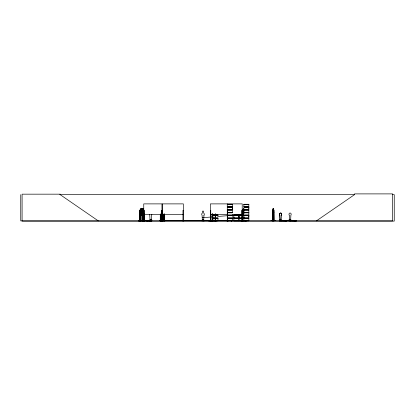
<?xml version="1.0" encoding="UTF-8"?>
<svg xmlns="http://www.w3.org/2000/svg" width="415" height="415" viewBox="0 0 415 415"><rect width="100%" height="100%" fill="white"/><g stroke="black" fill="none" stroke-linecap="round" stroke-linejoin="round"><path stroke-width="0.62" d="M232.312 208.413L232.312 207.199L227.368 207.199M233.878 217.948L233.878 216.734L233.873 217.948L238.822 217.948L238.822 215.515L233.873 215.515M238.817 216.734L238.817 215.515M242.163 217.948L239.05 217.948L239.056 216.734M243.88 216.734L243.88 217.948L243.875 215.515M248.818 216.734L248.818 215.515L242.759 215.515M248.818 208.413L248.818 207.199L243.875 207.199M164.122 220.879L164.153 214.041M213.097 218.435L217.958 218.435L217.958 220.78L208.475 220.832L216.843 220.853M212.444 220.879L212.47 214.041M272.883 220.884L272.837 210.182M273.729 210.223L273.744 220.884M281.131 220.375L281.401 215.281A1.323 1.095 -90 0 0 281.401 213.409A1.323 1.095 -90 0 0 279.855 213.409A1.323 1.095 -90 0 0 279.855 215.281L280.078 220.375L281.178 220.375M289.945 219.8C289.162 219.997 289.566 218.269 289.271 215.281L289.317 215.281A1.323 1.095 -90 0 1 289.317 213.409A1.323 1.095 -90 0 1 290.868 213.409A1.323 1.095 -90 0 1 290.868 215.281L290.64 220.375M151.242 220.375L151.491 215.281A1.323 1.214 -90 0 0 151.849 214.342M242.625 210.223L241.966 210.312L242.038 220.884M280.644 219.685L280.172 219.561L280.478 219.8M280.374 219.525L280.063 219.665L280.524 219.483M280.488 219.8L280.084 219.623L280.431 219.525M290.023 219.8L289.841 219.525M289.525 219.665L290.106 219.561M289.582 219.504L290.08 219.649L289.53 219.561M151.019 219.504L150.583 219.722L151.081 219.665M150.598 219.53L150.961 219.784M150.666 219.488C151.252 219.587 150.629 219.924 150.821 219.504M280.556 219.634L280.296 219.8M280.379 219.644L280.001 219.665M290.08 219.758L289.551 219.623L290.033 219.571M270.912 220.687L275.845 220.687M150.598 219.758L151.086 219.634M232.322 212.589L227.368 212.589L232.322 212.459L232.312 210.12L227.368 210.12M273.869 211.972L273.501 213.647L273.086 213.647L272.712 210.296L273.127 208.615M273.459 213.647L273.817 211.956M141.266 208.88L140.944 211.048L141.598 211.697L141.93 210.312L141.598 208.88L141.24 208.88M151.008 219.639L150.749 219.779M150.853 219.623L150.681 219.525M227.368 218.435L232.317 218.435L232.317 220.78L225.853 220.671L228.67 220.853M142.226 209.834L142.506 208.88L142.942 208.88L143.382 211.048L142.506 211.697M290.023 219.488L289.649 219.483M289.888 219.717L289.623 219.654M141.121 220.853L138.527 220.858M203.054 219.488L202.904 219.722M142.594 220.858L142.62 210.172M210.887 220.858L210.862 220.557M212.688 220.858L212.703 220.5M160.019 220.853L166.337 220.681L159.998 220.858M160.029 220.687L166.337 220.681M210.115 220.879L210.089 220.557M210.306 220.687L210.389 203.884L242.22 203.884L242.173 220.884M243.953 212.776L243.091 213.85L243.75 212.542L243.117 211.276L243.968 212.288M140.913 208.662L141.93 208.662L142.418 211.567L141.769 212.563L141.11 212.563L140.446 211.567L140.944 208.662L139.891 210.296L139.865 220.884L139.845 210.312L140.924 208.615L141.946 208.615L142.952 210.296L142.521 210.312L142.521 211.551M139.985 211.837L140.924 210.146L141.977 210.146L142.978 211.821L142.978 213.502L141.977 215.178L140.924 215.178M139.954 211.837L140.955 210.146L140.446 213.097L141.11 214.093L141.769 214.093L142.418 213.097L141.93 210.187L142.978 211.821M142.947 213.486L141.946 215.178L140.944 215.136L139.922 213.502L139.954 210.312M280.379 219.722L280.607 219.727M243.439 208.615L242.225 210.296L242.256 220.884M279.793 220.884L279.368 220.713L287.164 220.863L279.248 220.879L279.373 220.023L280.109 220.023L280.109 220.573M280.711 220.79L281.142 220.863L281.017 220.023M285.385 220.573L285.401 220.79M292.067 220.713L296.512 220.79L288.716 220.879L288.84 220.023L289.577 220.023M290.267 220.884L290.479 220.023M294.852 220.573L294.764 220.879M296.621 220.873L288.835 220.78M143.165 212.563L143.74 211.899M145.919 220.873L145.784 220.573L149.566 220.573M147.149 220.879L147.346 220.873M147.605 220.573L147.501 220.879M149.934 220.879L150.028 220.023M150.033 220.713L150.386 220.78M151.631 220.873L151.849 220.023L151.278 220.023L151.278 220.573M151.714 220.879L145.8 220.79M280.441 219.582L280.182 219.483M202.178 220.573L202.022 220.023L201.918 220.879M203.765 220.873L203.516 220.879M204.024 220.79L204.009 220.023L203.853 220.573M204.154 220.873L202.022 220.573M243.859 212.464L248.824 212.563M243.849 220.79L243.875 218.435M316.406 220.884L354.503 194.666L354.503 193.893L392.595 193.893L392.595 220.884L20.75 220.884L20.75 194.666M141.142 220.666L138.548 220.832L144.768 220.858M294.837 220.79L295.304 220.863L294.852 220.713M144.685 220.858L144.716 220.5L144.275 220.5M145.686 220.879L151.947 220.873M202.287 220.884L202.536 220.884M242.759 218.435L248.824 218.435L248.824 220.78L233.858 220.879M202.219 217.74L212.433 216.905M217.538 216.49L227.752 215.66M59.698 194.666L354.701 194.666M392.305 194.666L394.25 194.666L394.25 221.107L22.088 221.107L22.088 194.168L60.185 194.168L60.185 194.666L98.277 220.884M227.368 204.268L232.322 204.268M243.87 204.268L248.824 204.268M227.368 204.362L232.322 204.356L232.312 206.712L227.368 206.712M227.373 204.512L232.312 204.512M243.88 204.512L248.818 204.512M227.337 206.878L232.353 206.878M243.838 206.878L248.855 206.878M227.337 207.028L232.353 207.028M243.838 207.028L248.855 207.028M142.054 208.615L143.398 208.615M273.086 208.615L273.501 208.615L273.869 210.296L273.874 220.884M142.075 208.662L143.377 208.662L143.808 209.762M243.46 208.662L242.853 211.567L243.641 212.563M273.495 208.662L273.091 208.662L272.754 210.296M244.222 208.88L243.828 208.88L243.444 210.312L243.444 211.048L244.222 211.697M273.371 208.88L273.21 211.697L273.329 208.88M227.368 209.627L232.317 209.627L232.317 207.199M243.875 209.627L248.824 209.627L248.824 207.199M227.337 209.798L232.353 209.798M243.838 209.798L248.855 209.798M227.337 209.949L232.353 209.949M243.838 209.949L248.855 209.949M243.875 210.12L248.824 210.12L248.824 212.459L243.87 212.459L248.818 212.397M140.208 210.291L139.845 210.312M161.793 220.884L161.757 210.312L162.068 210.312L162.135 220.884L162.068 203.884L143.751 203.884L143.751 220.884M273.459 208.615L273.869 210.296M143.751 210.312L144.13 210.312L144.161 220.884M161.757 210.312L162.545 210.312L162.587 220.884M183.342 210.312L182.984 210.312L182.942 220.884M210.384 210.312L210.747 210.312L210.706 220.884M227.264 210.312L227.612 210.312L227.544 220.884L227.513 210.312M273.755 210.312L273.988 220.884M244.222 210.405L243.813 210.405L243.444 211.837L243.444 212.573L244.222 213.227M242.261 211.837L243.423 210.146L242.853 213.097L243.641 214.093M139.954 211.956L140.924 213.647L141.946 213.647L142.89 211.956M272.769 211.956L273.127 213.647M227.373 212.397L232.312 212.397M227.368 212.677L232.322 212.672M243.87 212.677L248.824 212.677L248.818 215.027L243.875 215.027M227.373 212.828L232.312 212.828M243.88 212.828L248.818 212.828M242.246 213.486L243.444 215.136L242.225 213.502M142.952 213.502L142.921 210.296L141.904 208.662M142.506 213.647L143.398 213.647M243.439 213.647L242.225 211.972L243.46 213.606M143.751 214.462L162.068 214.462M162.187 214.462L183.342 214.462M210.389 214.462L227.695 214.462M232.25 214.462L242.22 214.462M213.097 215.027L217.958 215.027M227.368 215.027L232.317 215.027M233.873 215.027L238.822 215.027M239.05 215.027L242.163 215.027M242.759 215.027L243.667 215.027M213.061 215.198L217.994 215.198M227.337 215.198L232.353 215.198M233.837 215.198L238.853 215.198M239.014 215.198L242.173 215.198M242.78 215.198L248.855 215.198M281.401 215.281L281.354 215.281A1.323 1.095 -90 0 0 281.354 213.409A1.323 1.095 -90 0 0 279.809 213.409A1.323 1.095 -90 0 0 279.809 215.281L279.855 215.281M213.061 215.349L217.994 215.349M227.337 215.349L232.353 215.349M233.837 215.349L238.853 215.349M239.014 215.349L242.173 215.349M242.78 215.349L248.855 215.349M213.097 215.515L217.958 215.515M227.368 215.515L232.317 215.515M242.163 215.515L239.05 215.515L239.05 217.948M213.097 217.948L217.958 217.948M227.368 217.948L232.317 217.948L232.317 216.734M242.759 217.948L248.824 217.948L248.824 215.515M213.061 218.114L217.994 218.114M227.337 218.114L232.353 218.114M233.837 218.114L238.853 218.114M239.014 218.114L242.173 218.114M242.78 218.114L248.855 218.114M213.061 218.264L217.994 218.264M227.337 218.264L232.353 218.264M233.837 218.264L238.853 218.264M239.014 218.264L242.173 218.264M242.78 218.264L248.855 218.264M242.163 218.435L239.05 218.435L239.05 220.78M280.499 219.416L279.943 219.416L279.995 220.573M289.784 219.504L290.08 219.644M150.904 219.763L150.603 219.727M151.273 220.375L150.028 220.375L149.774 215.281A1.323 1.214 -90 0 1 149.421 214.342M148.005 220.464L148.881 220.464M283.289 220.464L284.166 220.464M292.751 220.464L293.633 220.464M139.808 220.5L140.239 220.5M140.747 220.5L141.188 220.5L141.188 220.884L141.147 214.664M142.485 220.5L142.916 220.5L142.916 220.884M144.166 220.5L143.715 220.5L143.715 220.884M149.737 220.573L151.708 220.573L151.708 220.023M232.374 220.557L242.713 220.5M273.034 220.5L272.743 220.884M273.729 220.5L274.014 220.5M281.5 220.573L279.497 220.573L279.497 220.023M246.764 220.858L240.913 220.853M208.475 220.687L217.953 220.713M225.853 220.687L232.312 220.713M233.878 220.713L248.818 220.713M183.43 220.853L183.383 220.5M140.244 210.166L140.239 220.884M231.772 220.858L231.798 220.557M183.612 220.863L183.648 220.557M164.433 220.853L164.428 214.13M151.511 220.79L151.641 220.863M285.795 220.873L285.385 220.713M144.316 220.858L144.353 220.5M142.786 210.301L142.796 211.551M272.909 211.567L273.392 212.563L273.454 208.662M279.809 215.281L280.037 220.375M162.405 220.879L162.395 220.5M291.091 220.713L291.091 220.023L290.35 220.023L290.35 220.573M290.962 220.023L290.962 220.573L288.964 220.573L288.964 220.023M289.966 220.573L289.966 219.416L289.405 219.416L289.405 220.573M289.909 219.416L289.909 220.573M289.463 219.416L289.463 220.573M287.03 220.713L282.599 220.713M281.624 220.713L281.624 220.023L280.888 220.023L280.888 220.573M280.447 219.416L280.499 220.573M273.827 210.296L273.864 220.884M273.013 220.5L273.013 220.884M273.003 212.174L272.935 220.884M272.811 210.172L272.769 220.884M245.872 220.5L245.908 220.884M245.851 220.5L245.841 220.884M245.763 220.5L245.758 220.884M245.602 220.5L245.602 220.884M245.592 220.884L245.514 220.5L245.452 220.884M242.713 220.884L242.63 210.291L242.656 220.884M242.562 220.5L242.568 220.884M242.407 220.5L242.407 220.884L242.319 210.312M242.064 210.312L242.127 220.884M241.94 220.5L241.94 220.884M241.706 220.557L241.706 220.884M238.822 220.78L238.817 218.435L233.873 218.435L233.873 220.78M233.744 215.1L233.744 216.091M232.862 215.1L232.862 216.091M231.586 220.5L231.57 220.884M231.503 220.5L231.503 220.884M231.186 220.5L231.222 220.884M231.129 220.557L231.129 220.884M227.783 220.884L227.783 220.557L161.72 220.5L161.726 220.884M227.643 220.609L227.643 220.884M227.358 210.312L227.42 220.884M227.332 220.5L227.275 220.884L227.264 203.884M227.01 220.557L227.01 220.884M215.613 220.5L215.613 220.884M215.582 214.041L215.53 220.884M215.494 214.041L215.437 220.884M215.385 220.5L215.359 220.884M215.302 214.041L215.271 220.884M215.219 214.041L215.183 220.884M215.131 220.5L215.141 220.884M215.079 220.609L215.079 220.884M212.833 214.041L212.869 220.884M212.75 214.041L212.781 220.884M212.615 220.5L212.599 220.884M212.558 214.041L212.558 220.884M212.356 214.041L212.33 220.884M212.293 214.041L212.236 220.884M212.091 220.5L212.081 220.884M211.972 214.041L211.998 220.884M211.935 220.5L211.935 220.884M210.789 220.5L210.789 220.884M210.524 210.312L210.524 220.884M210.431 220.5L210.431 220.884M203.319 220.573L203.319 219.416L202.712 219.416L202.712 220.573M183.3 220.884L183.342 203.884L162.187 203.884L162.224 220.884M183.025 220.5L183.025 220.884M182.875 220.557L182.875 220.884M164.392 214.13L164.397 220.884M164.288 214.13L164.252 220.884L164.164 214.041M163.852 220.884L163.811 214.041L163.754 220.884M162.602 220.557L162.602 220.884M162.504 220.5L162.504 220.884M162.327 210.312L162.327 220.884M161.829 210.312L161.834 220.884M160.657 214.041L160.683 220.884L160.698 220.5L160.247 220.5L160.247 220.884L160.289 214.041M160.6 220.5L160.6 220.884M151.418 220.023L151.418 220.713M151.216 220.573L151.216 219.416L150.624 219.416L150.661 220.573M151.179 219.416L151.179 220.573M150.168 220.573L150.168 220.023L149.597 220.023L149.566 220.713M144.674 214.041L144.633 220.884M144.316 214.041L144.275 220.884M144.062 210.312L144.062 220.884M144.005 220.5L144.005 220.884M143.875 220.5L143.865 220.884M142.885 210.312L142.827 220.884M142.796 213.419L142.796 220.884M142.672 220.5L142.656 220.884M142.521 214.041L142.49 220.884M140.83 220.5L140.83 220.884M140.789 214.041L140.747 220.884M140.151 220.5L140.151 220.884M140.12 210.312L140.12 211.551M140.12 213.419L140.073 220.884M139.995 220.5L139.98 220.884M203.952 215.188L203.677 220.287L202.354 220.287L202.079 215.188A1.323 1.323 0 0 1 202.354 213.108L202.354 211.681A0.659 0.659 0 0 1 203.013 211.022A0.659 0.659 0 0 1 203.677 211.681L203.677 213.108A1.323 1.323 0 0 1 203.952 215.188M140.732 211.276L141.261 212.542L140.706 213.85L141.427 212.776L142.153 213.85L141.608 212.537L142.132 211.276L141.442 212.288L140.732 211.276M141.266 210.405L140.944 212.573L141.598 213.227L141.93 211.837L141.598 210.405L141.266 210.405M248.824 204.367L243.87 204.356L243.88 206.712L248.824 206.712L248.824 204.367"/></g></svg>
